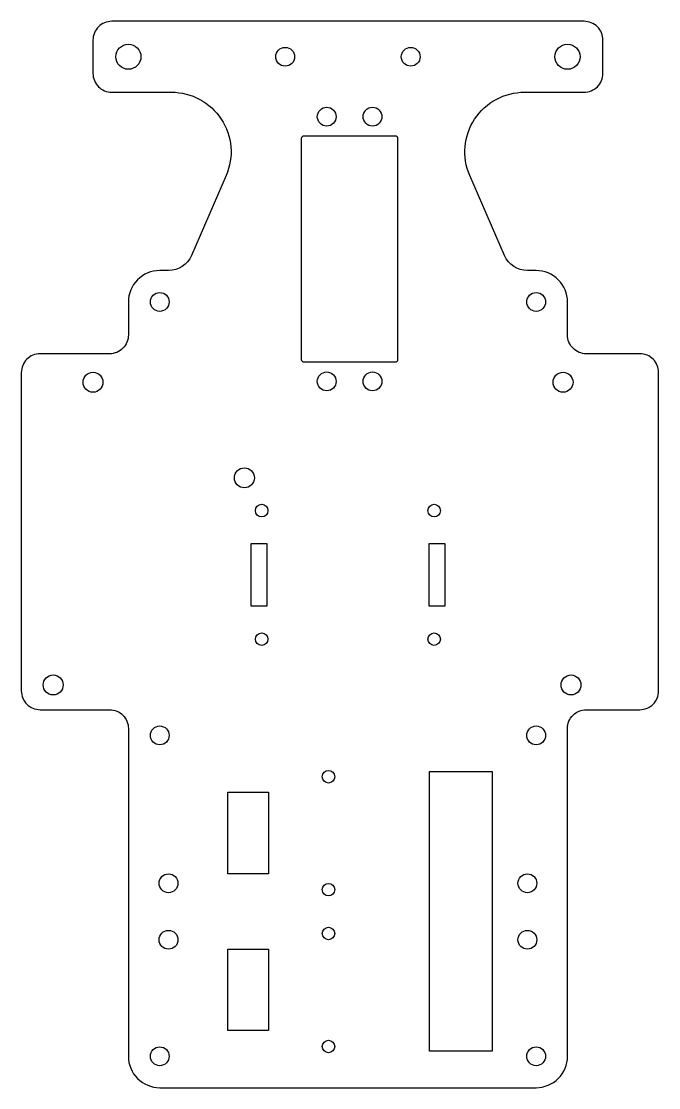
# Model space of a CAD drawing. Header units: millimetres. Extents: x -76 to 26, y -2 to 168.
import ezdxf

# ---------------------------------------------------------------- set-up
doc = ezdxf.new("R2010")
doc.units = ezdxf.units.MM
doc.layers.get('0').update_dxf_attribs({"linetype": 'CONTINUOUS'})

msp = doc.modelspace()

# ---------------------------------------------------------------- linework, layer by layer
for points in [[(22.85, 58.42, 0.414214), (25.85, 61.42), (25.85, 112.16, 0.414214), (22.85, 115.16), (14.32, 115.16, -0.414214), (11.32, 118.16), (11.32, 123.42, 0.414214), (6.32, 128.42), (4.95, 128.42, -0.298721), (1.28, 130.83), (-4.26, 143.58, -0.539977), (4.46, 156.86), (13.97, 156.86, 0.414214), (16.97, 159.86), (16.97, 165.16, 0.414214), (13.97, 168.16), (-61.33, 168.16, 0.414214), (-64.33, 165.16), (-64.33, 159.86, 0.414214), (-61.33, 156.86), (-51.81, 156.86, -0.539977), (-43.1, 143.58), (-48.63, 130.83, -0.298721), (-52.3, 128.42), (-53.68, 128.42, 0.414214), (-58.68, 123.42), (-58.68, 118.16, -0.414214), (-61.68, 115.16), (-72.75, 115.16, 0.414214), (-75.75, 112.16), (-75.75, 61.42, 0.414214), (-72.75, 58.42), (-61.68, 58.42, -0.414214), (-58.68, 55.42), (-58.68, 3.16, 0.414214), (-53.68, -1.84), (6.32, -1.84, 0.414214), (11.32, 3.16), (11.32, 55.42, -0.414214), (14.32, 58.42)], [(-16.12, 113.86, 0.414214), (-15.72, 114.26), (-15.72, 149.46, 0.414214), (-16.12, 149.86), (-30.72, 149.86, 0.414214), (-31.12, 149.46), (-31.12, 114.26, 0.414214), (-30.72, 113.86)]]:
    msp.add_lwpolyline(points, format="xyb", close=True)
for points in [[(-39.12, 74.91), (-39.12, 84.91), (-36.62, 84.91), (-36.62, 74.91)], [(-10.73, 74.91), (-10.73, 84.91), (-8.23, 84.91), (-8.23, 74.91)], [(-0.68, 48.54), (-0.68, 3.96), (-10.68, 3.96), (-10.68, 48.54)], [(-42.83, 32.26), (-42.83, 45.26), (-36.33, 45.26), (-36.33, 32.26)], [(-42.83, 7.26), (-42.83, 20.26), (-36.33, 20.26), (-36.33, 7.26)]]:
    msp.add_lwpolyline(points, close=True)
for centre, radius in [((-58.68, 162.51), 2), ((-33.68, 162.51), 1.5), ((-13.68, 162.51), 1.5), ((11.32, 162.51), 2), ((-27.07, 152.96), 1.5), ((-19.77, 152.96), 1.5), ((-53.68, 123.42), 1.5), ((6.32, 123.42), 1.5), ((-64.32, 110.62), 1.59), ((-27.07, 110.76), 1.5), ((-19.77, 110.76), 1.5), ((10.61, 110.62), 1.59), ((-40.19, 95.38), 1.59), ((-37.43, 90.16), 1), ((-9.93, 90.16), 1), ((-37.43, 69.66), 1), ((-9.93, 69.66), 1), ((-70.67, 62.36), 1.59), ((11.88, 62.36), 1.59), ((-53.68, 54.32), 1.5), ((6.32, 54.32), 1.5), ((-26.78, 47.73), 1), ((-52.28, 30.74), 1.5), ((-26.78, 29.73), 1), ((4.92, 30.74), 1.5), ((-52.28, 21.74), 1.5), ((-26.78, 22.73), 1), ((4.92, 21.74), 1.5), ((-26.78, 4.73), 1), ((-53.68, 3.16), 1.5), ((6.32, 3.16), 1.5)]:
    msp.add_circle(centre, radius)

doc.saveas('drawing.dxf')
